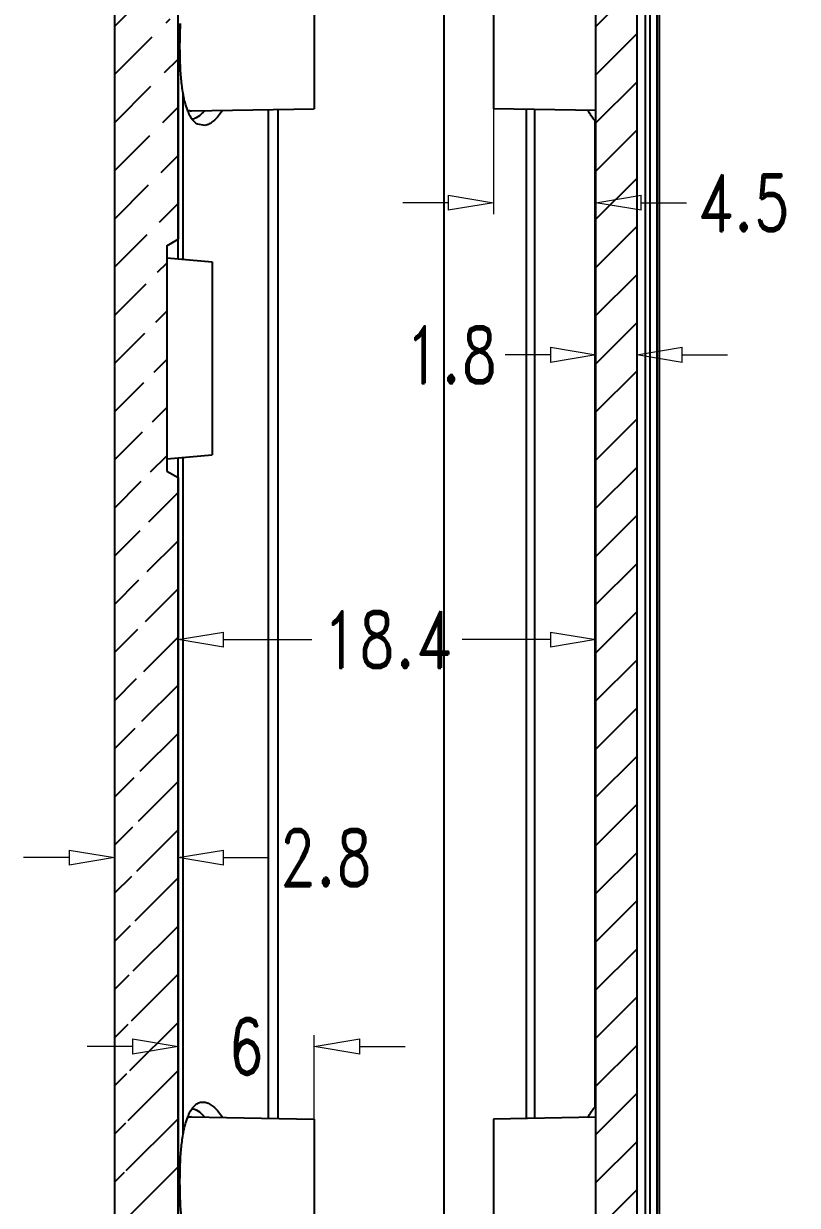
# Model space of a CAD drawing. Header units: millimetres. Extents: x 6083 to 6448, y 1315 to 1569.
# Drawn here: x 6186.6 to 6220.7, y 1435.7 to 1487.8 of the extents above; entities that cross this region are included whole.
import ezdxf

# ---------------------------------------------------------------- set-up
doc = ezdxf.new("R2010")
doc.units = ezdxf.units.MM
doc.layers.add('dim', color=82, linetype='Continuous', lineweight=9)
doc.styles.add('ROMAND', font='romand.shx', dxfattribs={"width": 0.75, "bigfont": 'gbcbig.shx'})
doc.dimstyles.new('YanXiu', dxfattribs={"dimtxt": 2.5, "dimasz": 2.2, "dimexe": 1, "dimexo": 0, "dimgap": 0.66, "dimtad": 0, "dimzin": 9, "dimdsep": 46, "dimtxsty": 'ROMAND', "dimblk": 'CLOSEDBLANK', "dimcen": 0, "dimclrd": 3, "dimclre": 3, "dimclrt": 7, "dimazin": 2, "dimtfac": 1, "dimtofl": 0, "dimtmove": 0, "dimatfit": 3, "dimldrblk": 'CLOSEDBLANK', "dimfxl": 1, "dimlwd": 5, "dimlwe": 5, "dimarcsym": 0})
pattern_1 = [(45, (5937.74419604273, 1251.767433699985), (-1.0606601718, 1.0606601718), [])]

# ---------------------------------------------------------------- blocks, each defined once
blk = doc.blocks.new('_ClosedBlank')
at = {"color": 0, "linetype": 'ByBlock', "lineweight": -2}
for p, q in [((-1, 0.1666666666666667), (0, 0)), ((-1, 0.1666666666666667), (-1, -0.1666666666666667)), ((0, 0), (-1, -0.1666666666666667))]:
    blk.add_line(p, q, dxfattribs=at)
blk = doc.blocks.new('*D26')
at = {"layer": 'Defpoints', "color": 0, "transparency": 16777216}
for p in [(6207.28103034323, 1484.008037547585), (6211.78103034323, 1483.929489755385), (6211.78103034323, 1479.864706443938)]:
    blk.add_point(p, dxfattribs=at)
at = {"layer": 'dim', "color": 3, "lineweight": 5, "transparency": 16777216}
for p, q in [((6207.28103034323, 1484.008037547585), (6207.28103034323, 1479.364956443938)), ((6211.78103034323, 1483.929489755385), (6211.78103034323, 1479.364956443938)), ((6205.28103034323, 1479.864706443938), (6203.28103034323, 1479.864706443938)), ((6213.78103034323, 1479.864706443938), (6215.78103034323, 1479.864706443938))]:
    blk.add_line(p, q, dxfattribs=at)
at = {"layer": 'dim', "color": 3, "lineweight": 5, "transparency": 16777216, "xscale": 2, "yscale": 2, "zscale": 2}
blk.add_blockref('_ClosedBlank', (6207.28103034323, 1479.864706443938), dxfattribs=at)
at = {"layer": 'dim', "color": 3, "lineweight": 5, "transparency": 16777216, "xscale": 2, "yscale": 2, "zscale": 2, "rotation": 180}
blk.add_blockref('_ClosedBlank', (6211.78103034323, 1479.864706443938), dxfattribs=at)
at = {"layer": 'dim', "color": 7, "transparency": 16777216, "insert": (6218.289708914658, 1479.864706443938), "char_height": 2.5, "attachment_point": 5, "style": 'ROMAND'}
blk.add_mtext('4.5', dxfattribs=at)
blk = doc.blocks.new('*D27')
at = {"layer": 'Defpoints', "color": 0, "transparency": 16777216}
for p in [(6211.78103034323, 1473.165941644949), (6211.78103034323, 1469.686246249485), (6213.58103034323, 1469.364925905885)]:
    blk.add_point(p, dxfattribs=at)
at = {"layer": 'dim', "color": 3, "lineweight": 5, "transparency": 16777216}
for p, q in [((6211.78103034323, 1469.686246249485), (6211.78103034323, 1473.665691644949)), ((6213.58103034323, 1469.364925905885), (6213.58103034323, 1473.665691644949)), ((6209.78103034323, 1473.165941644949), (6207.78103034323, 1473.165941644949)), ((6215.58103034323, 1473.165941644949), (6217.58103034323, 1473.165941644949))]:
    blk.add_line(p, q, dxfattribs=at)
at = {"layer": 'dim', "color": 3, "lineweight": 5, "transparency": 16777216, "xscale": 2, "yscale": 2, "zscale": 2}
blk.add_blockref('_ClosedBlank', (6211.78103034323, 1473.165941644949), dxfattribs=at)
at = {"layer": 'dim', "color": 3, "lineweight": 5, "transparency": 16777216, "xscale": 2, "yscale": 2, "zscale": 2, "rotation": 180}
blk.add_blockref('_ClosedBlank', (6213.58103034323, 1473.165941644949), dxfattribs=at)
at = {"layer": 'dim', "color": 7, "transparency": 16777216, "insert": (6205.40628034323, 1473.165941644949), "char_height": 2.5, "attachment_point": 5, "style": 'ROMAND'}
blk.add_mtext('1.8', dxfattribs=at)
blk = doc.blocks.new('*D29')
at = {"layer": 'Defpoints', "color": 0, "transparency": 16777216}
for p in [(6193.38103034323, 1442.706779000635), (6193.38103034323, 1439.407566593085), (6199.38103034323, 1439.508037547585)]:
    blk.add_point(p, dxfattribs=at)
at = {"layer": 'dim', "color": 3, "lineweight": 5, "transparency": 16777216}
for p, q in [((6193.38103034323, 1439.407566593085), (6193.38103034323, 1443.206529000635)), ((6199.38103034323, 1439.508037547585), (6199.38103034323, 1443.206529000635)), ((6191.38103034323, 1442.706779000635), (6189.38103034323, 1442.706779000635)), ((6201.38103034323, 1442.706779000635), (6203.38103034323, 1442.706779000635))]:
    blk.add_line(p, q, dxfattribs=at)
at = {"layer": 'dim', "color": 3, "lineweight": 5, "transparency": 16777216, "xscale": 2, "yscale": 2, "zscale": 2}
blk.add_blockref('_ClosedBlank', (6193.38103034323, 1442.706779000635), dxfattribs=at)
at = {"layer": 'dim', "color": 3, "lineweight": 5, "transparency": 16777216, "xscale": 2, "yscale": 2, "zscale": 2, "rotation": 180}
blk.add_blockref('_ClosedBlank', (6199.38103034323, 1442.706779000635), dxfattribs=at)
at = {"layer": 'dim', "color": 7, "transparency": 16777216, "insert": (6196.38103034323, 1442.706779000635), "char_height": 2.5, "attachment_point": 5, "style": 'ROMAND'}
blk.add_mtext('6', dxfattribs=at)
blk = doc.blocks.new('*D58')
at = {"layer": 'Defpoints', "color": 0, "transparency": 16777216}
for p in [(6193.38103034323, 1451.022810615659), (6193.38103034323, 1450.128618723285), (6190.58103034323, 1449.449939066885)]:
    blk.add_point(p, dxfattribs=at)
at = {"layer": 'dim', "color": 3, "lineweight": 5, "transparency": 16777216}
for p, q in [((6190.58103034323, 1449.449939066885), (6190.58103034323, 1451.522560615659)), ((6193.38103034323, 1450.128618723285), (6193.38103034323, 1451.522560615659)), ((6188.58103034323, 1451.022810615659), (6186.58103034323, 1451.022810615659)), ((6195.38103034323, 1451.022810615659), (6197.38103034323, 1451.022810615659))]:
    blk.add_line(p, q, dxfattribs=at)
at = {"layer": 'dim', "color": 3, "lineweight": 5, "transparency": 16777216, "xscale": 2, "yscale": 2, "zscale": 2}
blk.add_blockref('_ClosedBlank', (6190.58103034323, 1451.022810615659), dxfattribs=at)
at = {"layer": 'dim', "color": 3, "lineweight": 5, "transparency": 16777216, "xscale": 2, "yscale": 2, "zscale": 2, "rotation": 180}
blk.add_blockref('_ClosedBlank', (6193.38103034323, 1451.022810615659), dxfattribs=at)
at = {"layer": 'dim', "color": 7, "transparency": 16777216, "insert": (6199.889708914659, 1451.022810615659), "char_height": 2.5, "attachment_point": 5, "style": 'ROMAND'}
blk.add_mtext('2.8', dxfattribs=at)
blk = doc.blocks.new('*D59')
at = {"layer": 'Defpoints', "color": 0, "transparency": 16777216}
for p in [(6211.78103034323, 1460.625618781573), (6211.78103034323, 1457.922017005285), (6193.38103034323, 1456.492579754085)]:
    blk.add_point(p, dxfattribs=at)
at = {"layer": 'dim', "color": 3, "lineweight": 5, "transparency": 16777216}
for p, q in [((6193.38103034323, 1456.492579754085), (6193.38103034323, 1461.125368781573)), ((6211.78103034323, 1457.922017005285), (6211.78103034323, 1461.125368781573)), ((6195.38103034323, 1460.625618781573), (6199.26878034323, 1460.625618781573)), ((6209.78103034323, 1460.625618781573), (6205.89328034323, 1460.625618781573))]:
    blk.add_line(p, q, dxfattribs=at)
at = {"layer": 'dim', "color": 3, "lineweight": 5, "transparency": 16777216, "xscale": 2, "yscale": 2, "zscale": 2, "rotation": 180}
blk.add_blockref('_ClosedBlank', (6193.38103034323, 1460.625618781573), dxfattribs=at)
at = {"layer": 'dim', "color": 3, "lineweight": 5, "transparency": 16777216, "xscale": 2, "yscale": 2, "zscale": 2}
blk.add_blockref('_ClosedBlank', (6211.78103034323, 1460.625618781573), dxfattribs=at)
at = {"layer": 'dim', "color": 7, "transparency": 16777216, "insert": (6202.58103034323, 1460.625618781573), "char_height": 2.5, "attachment_point": 5, "style": 'ROMAND'}
blk.add_mtext('18.4', dxfattribs=at)

msp = doc.modelspace()

# ---------------------------------------------------------------- hatches: boundary and pattern name
at = {"linetype": 'Continuous'}
h = msp.add_hatch(dxfattribs=at)
h.set_pattern_fill('DEFAULT__3', color=40, scale=1.5, angle=45, style=0, pattern_type=0)
h.set_pattern_definition(pattern_1)
edge = h.paths.add_edge_path()
edge.add_line((6190.58103034323, 1501.264943145885), (6190.58103034323, 1422.251123373685))
edge.add_spline(control_points=[(6190.63481235303, 1502.300678484885), (6190.598973774529, 1501.956518832485), (6190.581030343229, 1501.610963766885), (6190.58103034323, 1501.264943145885)], knot_values=[0, 0, 0, 0, 1, 1, 1, 1], weights=[1, 0.9991030298, 0.9991030298, 1], degree=3, periodic=0)
edge.add_arc((6245.40590796133, 1496.592214312485), 55.0677732748, 162.5646913901, 174.0498857127)
edge.add_spline(control_points=[(6193.76988918473, 1513.791024122585), (6193.33877918423, 1513.768430597385), (6192.99757594133, 1513.503956312585), (6192.86819292613, 1513.092099132985)], knot_values=[0, 0, 0, 0, 1, 1, 1, 1], weights=[1, 0.8808984842, 0.8808984842, 1], degree=3, periodic=0)
edge.add_line((6193.76988917263, 1513.791024427985), (6195.581030343231, 1513.885942314686))
edge.add_line((6195.58103034323, 1512.484021030285), (6195.58103034323, 1513.885942314686))
edge.add_line((6194.68103034323, 1512.436854028885), (6195.58103034323, 1512.484021030285))
edge.add_line((6194.68103034323, 1510.799188999986), (6194.68103034323, 1512.436854028886))
edge.add_line((6194.68103034323, 1510.799188999986), (6195.58103034323, 1510.791334818985))
edge.add_line((6195.58103034323, 1509.275524330985), (6195.58103034323, 1510.791334818985))
edge.add_line((6195.08682404293, 1509.271211457885), (6195.58103034323, 1509.275524330985))
edge.add_spline(control_points=[(6194.60521769883, 1508.888846509985), (6194.661346666629, 1509.120761975685), (6194.84822205533, 1509.269129200485), (6195.08682404293, 1509.271211449585)], knot_values=[0, 0, 0, 0, 1, 1, 1, 1], weights=[1, 0.8590507781000001, 0.8590507781000001, 1], degree=3, periodic=0)
edge.add_arc((6245.40783248793, 1496.591683086386), 52.2697426608, 166.3928431191, 174.0292780405)
edge.add_spline(control_points=[(6193.38103034323, 1501.249332078785), (6193.38103034323, 1501.509740621085), (6193.39458061603, 1501.769796382485), (6193.42164444803, 1502.028794756785)], knot_values=[0, 0, 0, 0, 1, 1, 1, 1], weights=[1, 0.9990968526, 0.9990968526, 1], degree=3, periodic=0)
edge.add_line((6193.38103034323, 1501.249332078785), (6193.38103034323, 1498.258037547585))
edge.add_line((6192.88103034323, 1497.969362412985), (6193.38103034323, 1498.258037547585))
edge.add_line((6192.88103034323, 1497.969362412985), (6192.88103034323, 1488.046712682185))
edge.add_line((6192.88103034323, 1488.046712682185), (6193.38103034323, 1487.758037547585))
edge.add_line((6193.38103034323, 1487.758037547585), (6193.38103034323, 1478.258037547585))
edge.add_line((6192.88103034323, 1477.969362412985), (6193.38103034323, 1478.258037547585))
edge.add_line((6192.88103034323, 1477.969362412985), (6192.88103034323, 1468.046712682185))
edge.add_line((6192.88103034323, 1468.046712682185), (6193.38103034323, 1467.758037547585))
edge.add_line((6193.38103034323, 1467.758037547585), (6193.38103034323, 1422.266743016386))
edge.add_spline(control_points=[(6193.42164444803, 1421.487280338386), (6193.39458061603, 1421.746278712685), (6193.38103034323, 1422.006334474085), (6193.38103034323, 1422.266743016385)], knot_values=[0, 0, 0, 0, 1, 1, 1, 1], weights=[1, 0.9990968526, 0.9990968526, 1], degree=3, periodic=0)
edge.add_arc((6245.40783248793, 1426.924392008685), 52.2697426608, 185.9707219595, 193.6071568809)
edge.add_spline(control_points=[(6195.08682404293, 1414.244863645485), (6194.84822205533, 1414.246945894685), (6194.661346666629, 1414.395313119485), (6194.60521769883, 1414.627228585186)], knot_values=[0, 0, 0, 0, 1, 1, 1, 1], weights=[1, 0.8590507781000001, 0.8590507781000001, 1], degree=3, periodic=0)
edge.add_line((6195.58103034323, 1414.240550764185), (6195.08682404293, 1414.244863637285))
edge.add_line((6195.58103034323, 1412.724740276185), (6195.58103034323, 1414.240550764185))
edge.add_line((6195.58103034323, 1412.724740276185), (6194.68103034323, 1412.716886095185))
edge.add_line((6194.68103034323, 1411.079221066185), (6194.68103034323, 1412.716886095186))
edge.add_line((6195.58103034323, 1411.032054064885), (6194.68103034323, 1411.079221066185))
edge.add_line((6195.58103034323, 1409.630132780485), (6195.58103034323, 1411.032054064885))
edge.add_line((6195.58103034323, 1409.630132780485), (6193.76988641903, 1409.725050811485))
edge.add_spline(control_points=[(6192.86819028113, 1410.423976052685), (6192.99757327603, 1410.012118917185), (6193.33877647773, 1409.747644655786), (6193.76988643193, 1409.725051123485)], knot_values=[0, 0, 0, 0, 1, 1, 1, 1], weights=[1, 0.8808984857, 0.8808984857, 1], degree=3, periodic=0)
edge.add_arc((6245.40590809323, 1426.923860815985), 55.0677734107, 185.9501291208, 197.4353076873)
edge.add_spline(control_points=[(6190.58103034323, 1422.251123373685), (6190.58103034323, 1421.905100847685), (6190.59897397203, 1421.559543884585), (6190.63481294423, 1421.215382357685)], knot_values=[0, 0, 0, 0, 1, 1, 1, 1], weights=[1, 0.9991030199, 0.9991030199, 1], degree=3, periodic=0)
h = msp.add_hatch(dxfattribs=at)
h.set_pattern_fill('DEFAULT__4', color=40, scale=1.5, angle=45, style=0, pattern_type=0)
h.set_pattern_definition(pattern_1)
edge = h.paths.add_edge_path()
edge.add_line((6212.63124694673, 1409.737580079685), (6210.58103034323, 1409.630132780485))
edge.add_line((6210.58103034323, 1409.630132780485), (6210.58103034323, 1411.032054064885))
edge.add_line((6211.48103034323, 1411.079221066185), (6210.58103034323, 1411.032054064885))
edge.add_line((6211.48103034323, 1411.079221066185), (6211.48103034323, 1412.751793566285))
edge.add_line((6210.58103034323, 1412.759647747285), (6211.48103034323, 1412.751793566285))
edge.add_line((6210.58103034323, 1412.759647747285), (6210.58103034323, 1414.205643292986))
edge.add_line((6210.58103034323, 1414.205643292985), (6212.49589091613, 1414.222354028085))
edge.add_spline(control_points=[(6212.92542761533, 1414.473878129185), (6212.83497863293, 1414.315919889885), (6212.67790547783, 1414.223942459386), (6212.49589091603, 1414.222354042285)], knot_values=[0, 0, 0, 0, 1, 1, 1, 1], weights=[1, 0.9115427754000001, 0.9115427754000001, 1], degree=3, periodic=0)
edge.add_arc((6193.61271535093, 1425.535579327085), 22.2562834119, 330.1973045307, 337.9738372589999)
edge.add_spline(control_points=[(6214.28103031183, 1417.376231674585), (6214.281030311829, 1417.311795437085), (6214.268727002529, 1417.248544687785), (6214.24457309283, 1417.188806782385)], knot_values=[0, 0, 0, 0, 1, 1, 1, 1], weights=[1, 0.9877347667, 0.9877347667, 1], degree=3, periodic=0)
edge.add_line((6214.28103034323, 1417.376231674585), (6214.28103034323, 1418.246205693085))
edge.add_spline(control_points=[(6214.19517543183, 1418.526354601485), (6214.25154908583, 1418.443017148885), (6214.28102983843, 1418.346819409285), (6214.28102984693, 1418.246205693085)], knot_values=[0, 0, 0, 0, 1, 1, 1, 1], weights=[1, 0.9707397476999999, 0.9707397476999999, 1], degree=3, periodic=0)
edge.add_line((6213.13312845683, 1420.096383001885), (6214.195175006729, 1418.526354313985))
edge.add_spline(control_points=[(6211.78103034323, 1424.066013495585), (6211.78103034323, 1423.930942068685), (6211.79091523193, 1423.670820606185), (6211.82892768273, 1423.310012884685), (6211.88330537093, 1422.980578002985), (6211.94685578853, 1422.685291823685), (6212.01502804323, 1422.424513676185), (6212.08502081453, 1422.193667002885), (6212.15472205933, 1421.989168561285), (6212.22277161023, 1421.807364236086), (6212.28844817563, 1421.644733407685), (6212.35154314983, 1421.497891698585), (6212.41242368183, 1421.363264949185), (6212.47098591743, 1421.239106294885), (6212.52719276583, 1421.124462715885), (6212.58101428103, 1421.018524461285), (6212.63241415243, 1420.920619556885), (6212.68137011783, 1420.830149531985), (6212.72788420403, 1420.746557050885), (6212.77198540333, 1420.669311422585), (6212.81375075313, 1420.597867240585), (6212.85324067553, 1420.531767246485), (6212.89068304023, 1420.470331337486), (6212.92651687473, 1420.412599193685), (6212.96140891533, 1420.357341516785), (6212.99497866513, 1420.304996742685), (6213.03036473733, 1420.250613422485), (6213.05975398503, 1420.206070128385), (6213.07684170203, 1420.180285318786), (6213.10582088383, 1420.136999223485), (6213.12260793103, 1420.112082355385)], knot_values=[0, 0, 0, 0, 0.0357142857, 0.0714285714, 0.1071428571, 0.1428571429, 0.1785714286, 0.2142857143, 0.25, 0.2857142857, 0.3214285714, 0.3571428571, 0.3928571429, 0.4285714286, 0.4642857143, 0.5, 0.5357142857, 0.5714285714, 0.6071428571, 0.6428571429, 0.6785714286, 0.7142857143000001, 0.75, 0.7857142856999999, 0.8214285714, 0.8571428570999999, 0.8928571429000001, 0.9285714286, 0.9642857143000001, 1, 1, 1, 1], degree=3, periodic=0)
edge.add_line((6211.78103034323, 1424.066013495585), (6211.78103034323, 1499.450061599585))
edge.add_spline(control_points=[(6213.12282145943, 1503.404309676285), (6213.10644627423, 1503.380004404985), (6213.07838017333, 1503.338099109185), (6213.06107999903, 1503.311998690485), (6213.03550831083, 1503.273290404585), (6213.00074233673, 1503.219984392785), (6212.96841281363, 1503.169709932585), (6212.93423055783, 1503.115768611885), (6212.89907463403, 1503.059351375685), (6212.86227654673, 1502.999239696886), (6212.82352541713, 1502.934695014485), (6212.78252799803, 1502.864948813785), (6212.73920059893, 1502.789519206586), (6212.69343475883, 1502.707821586385), (6212.64517520593, 1502.619291477585), (6212.59439645223, 1502.523340051485), (6212.54110362793, 1502.419344735685), (6212.48531754123, 1502.306614658786), (6212.42707538613, 1502.184347607085), (6212.36636576033, 1502.051556072585), (6212.30335402743, 1501.906816186885), (6212.23751929903, 1501.746272867586), (6212.16882900183, 1501.565985714685), (6212.09787105323, 1501.361953461686), (6212.02595230843, 1501.129986738085), (6211.95525821343, 1500.866016234485), (6211.88880063623, 1500.564750737985), (6211.83152442263, 1500.226431325685), (6211.79140137893, 1499.855236895685), (6211.78103034323, 1499.588483704485), (6211.78103034323, 1499.450061599585)], knot_values=[0, 0, 0, 0, 0.0357142857, 0.0714285714, 0.1071428571, 0.1428571429, 0.1785714286, 0.2142857143, 0.25, 0.2857142857, 0.3214285714, 0.3571428571, 0.3928571429, 0.4285714286, 0.4642857143, 0.5, 0.5357142857, 0.5714285714, 0.6071428571, 0.6428571429, 0.6785714286, 0.7142857143000001, 0.75, 0.7857142856999999, 0.8214285714, 0.8571428570999999, 0.8928571429000001, 0.9285714286, 0.9642857143000001, 1, 1, 1, 1], degree=3, periodic=0)
edge.add_line((6214.19517579543, 1504.989721946985), (6213.13312845683, 1503.419692093285))
edge.add_spline(control_points=[(6214.28103026443, 1505.269870855485), (6214.281030263328, 1505.169257126585), (6214.251549510428, 1505.073059373785), (6214.19517584933, 1504.989721910586)], knot_values=[0, 0, 0, 0, 1, 1, 1, 1], weights=[1, 0.9707397406, 0.9707397406, 1], degree=3, periodic=0)
edge.add_line((6214.28103034323, 1505.269870855485), (6214.28103034323, 1506.139842615385))
edge.add_spline(control_points=[(6214.24457313143, 1506.327267480685), (6214.26872703393, 1506.267529582985), (6214.28103033953, 1506.204278842986), (6214.28103033953, 1506.139842615386)], knot_values=[0, 0, 0, 0, 1, 1, 1, 1], weights=[1, 0.9877347704, 0.9877347704, 1], degree=3, periodic=0)
edge.add_arc((6193.61271540393, 1497.980495794785), 22.2562833526, 22.0261607051, 29.8026946924)
edge.add_spline(control_points=[(6212.49589146603, 1509.293721042485), (6212.677906036528, 1509.292132625385), (6212.83497919703, 1509.200155186885), (6212.92542817653, 1509.042196935885)], knot_values=[0, 0, 0, 0, 1, 1, 1, 1], weights=[1, 0.9115427679000001, 0.9115427679000001, 1], degree=3, periodic=0)
edge.add_line((6212.49589146613, 1509.293721062285), (6210.58103034323, 1509.310431802086))
edge.add_line((6210.58103034323, 1509.310431802086), (6210.58103034323, 1510.756427347786))
edge.add_line((6211.48103034323, 1510.764281528785), (6210.58103034323, 1510.756427347785))
edge.add_line((6211.48103034323, 1510.764281528785), (6211.48103034323, 1512.436854028885))
edge.add_line((6210.58103034323, 1512.484021030285), (6211.48103034323, 1512.436854028886))
edge.add_line((6210.58103034323, 1512.484021030285), (6210.58103034323, 1513.885942314686))
edge.add_line((6210.58103034323, 1513.885942314686), (6212.63124694673, 1513.778495015385))
edge.add_spline(control_points=[(6213.36723773603, 1513.395122296985), (6213.186164792231, 1513.627130528485), (6212.925148268631, 1513.763092305785), (6212.63124694703, 1513.778495021385)], knot_values=[0, 0, 0, 0, 1, 1, 1, 1], weights=[1, 0.9399031894, 0.9399031894, 1], degree=3, periodic=0)
edge.add_arc((6193.60652209533, 1497.980159594586), 25.0620629501, 20.9284713936, 37.9571232149)
edge.add_spline(control_points=[(6217.08103028463, 1506.575476075785), (6217.081030284631, 1506.697807985485), (6217.05883110483, 1506.818108827285), (6217.01516988803, 1506.932383908885)], knot_values=[0, 0, 0, 0, 1, 1, 1, 1], weights=[1, 0.9889313815, 0.9889313815, 1], degree=3, periodic=0)
edge.add_line((6217.08103034323, 1504.411783416185), (6217.08103034323, 1506.575476075785))
edge.add_spline(control_points=[(6216.99517592813, 1504.131634465385), (6217.051549590431, 1504.214971930285), (6217.081030343331, 1504.311169685186), (6217.08103034333, 1504.411783416185)], knot_values=[0, 0, 0, 0, 1, 1, 1, 1], weights=[1, 0.9707397395, 0.9707397395, 1], degree=3, periodic=0)
edge.add_line((6215.46162668763, 1501.864581008885), (6216.99517592813, 1504.131634465485))
edge.add_spline(control_points=[(6214.58103034323, 1499.450061599585), (6214.58103034323, 1499.550884022186), (6214.59260805163, 1499.746915041685), (6214.63566181103, 1500.026686544385), (6214.69672675343, 1500.284650633085), (6214.76711964143, 1500.513442010986), (6214.84011107973, 1500.712576526385), (6214.91275873223, 1500.887324697885), (6214.98336297693, 1501.041776272985), (6215.05188083253, 1501.180772213985), (6215.11943822313, 1501.309087630985), (6215.18686494403, 1501.429921598385), (6215.25750964083, 1501.549699439985), (6215.32579753233, 1501.659406881885), (6215.38670229673, 1501.753177571385), (6215.43331145533, 1501.822404570485), (6215.45686465693, 1501.857482549085)], knot_values=[0, 0, 0, 0, 0.0714285714, 0.1428571429, 0.2142857143, 0.2857142857, 0.3571428571, 0.4285714286, 0.5, 0.5714285714, 0.6428571429, 0.7142857143000001, 0.7857142856999999, 0.8571428570999999, 0.9285714286, 1, 1, 1, 1], degree=3, periodic=0)
edge.add_line((6214.58103034323, 1499.450061599585), (6214.58103034323, 1499.389080184885))
edge.add_spline(control_points=[(6214.48737941983, 1499.171318713085), (6214.54802325193, 1499.228784336586), (6214.581030343231, 1499.305533956686), (6214.58103034323, 1499.389080184885)], knot_values=[0, 0, 0, 0, 1, 1, 1, 1], weights=[1, 0.9457656888, 0.9457656888, 1], degree=3, periodic=0)
edge.add_line((6214.48737941983, 1499.171318713085), (6214.161277420631, 1498.862306995585))
edge.add_spline(control_points=[(6214.16127742063, 1498.862306995585), (6214.108926528529, 1498.812699697485), (6214.042651715929, 1498.784254150585), (6213.97062913093, 1498.780479606885)], knot_values=[0, 0, 0, 0, 1, 1, 1, 1], weights=[1, 0.9588775488, 0.9588775488, 1], degree=3, periodic=0)
edge.add_line((6213.58103034323, 1498.760061599585), (6213.97062913093, 1498.780479606885))
edge.add_line((6213.58103034323, 1498.760061599585), (6213.58103034323, 1424.756013495585))
edge.add_line((6213.58103034323, 1424.756013495585), (6213.97062913093, 1424.735595488286))
edge.add_spline(control_points=[(6214.16127742063, 1424.653768099585), (6214.108926528529, 1424.703375397685), (6214.042651715929, 1424.731820944485), (6213.97062913093, 1424.735595488286)], knot_values=[0, 0, 0, 0, 1, 1, 1, 1], weights=[1, 0.9588775488, 0.9588775488, 1], degree=3, periodic=0)
edge.add_line((6214.48737941983, 1424.344756381985), (6214.161277420631, 1424.653768099585))
edge.add_spline(control_points=[(6214.48737941983, 1424.344756381985), (6214.54802325193, 1424.287290758486), (6214.581030343231, 1424.210541138486), (6214.58103034323, 1424.126994910285)], knot_values=[0, 0, 0, 0, 1, 1, 1, 1], weights=[1, 0.9457656888, 0.9457656888, 1], degree=3, periodic=0)
edge.add_line((6214.58103034323, 1424.126994910285), (6214.58103034323, 1424.066013495586))
edge.add_spline(control_points=[(6215.45632748963, 1421.659392486185), (6215.43179214473, 1421.695927069286), (6215.38263670173, 1421.768959578085), (6215.31652888723, 1421.871111410886), (6215.24161350223, 1421.992595170885), (6215.16756200233, 1422.119937829485), (6215.09679583413, 1422.248992823085), (6215.02543954573, 1422.387614072785), (6214.95162758683, 1422.541844012585), (6214.87400270213, 1422.719022779285), (6214.79394186373, 1422.924983354985), (6214.71502636943, 1423.165198760685), (6214.64454602213, 1423.442362805985), (6214.59437016843, 1423.746402125785), (6214.58103034323, 1423.957535760485), (6214.58103034323, 1424.066013495585)], knot_values=[0, 0, 0, 0, 0.0769230769, 0.1538461538, 0.2307692308, 0.3076923077, 0.3846153846, 0.4615384615, 0.5384615385, 0.6153846154, 0.6923076923, 0.7692307692, 0.8461538462, 0.9230769231, 1, 1, 1, 1], degree=3, periodic=0)
edge.add_line((6216.995175041829, 1419.384441939785), (6215.461626687629, 1421.651494086185))
edge.add_spline(control_points=[(6217.08103014113, 1419.104293490785), (6217.081030133229, 1419.204907208185), (6217.051549380529, 1419.301104948885), (6216.99517572593, 1419.384442402485)], knot_values=[0, 0, 0, 0, 1, 1, 1, 1], weights=[1, 0.9707397470999999, 0.9707397470999999, 1], degree=3, periodic=0)
edge.add_line((6217.08103034323, 1416.940603335285), (6217.08103034323, 1419.104293490785))
edge.add_spline(control_points=[(6217.01517000273, 1416.583695712485), (6217.058831166531, 1416.697970732585), (6217.081030318931, 1416.818271501886), (6217.08103031893, 1416.940603335185)], knot_values=[0, 0, 0, 0, 1, 1, 1, 1], weights=[1, 0.9889313951, 0.9889313951, 1], degree=3, periodic=0)
edge.add_arc((6193.60652214973, 1425.535915464685), 25.0620628852, 322.0428767734, 339.0715383983)
edge.add_spline(control_points=[(6212.63124694703, 1409.737580073685), (6212.925148268631, 1409.752982789285), (6213.186164792231, 1409.888944566586), (6213.36723773603, 1410.120952798085)], knot_values=[0, 0, 0, 0, 1, 1, 1, 1], weights=[1, 0.9399031894, 0.9399031894, 1], degree=3, periodic=0)

# ---------------------------------------------------------------- linework, layer by layer
at = {"color": 7, "linetype": 'Continuous'}
for p, q in [((6190.58103034323, 1501.264943145885), (6190.58103034323, 1422.251123373685)), ((6190.58103034323, 1501.264943145885), (6190.58103034323, 1422.251123373685)), ((6205.08103034323, 1499.472257389585), (6205.08103034323, 1424.043817705485)), ((6211.78103034323, 1424.066013495585), (6211.78103034323, 1499.450061599585)), ((6211.78103034323, 1424.066013495585), (6211.78103034323, 1499.450061599585)), ((6214.58103034323, 1424.066013495585), (6214.58103034323, 1499.450061599585)), ((6213.58103034323, 1498.760061599585), (6213.58103034323, 1424.756013495585)), ((6213.58103034323, 1498.760061599585), (6213.58103034323, 1424.756013495585)), ((6213.97062913093, 1425.734251414785), (6213.97062913093, 1497.781551389385)), ((6214.16127742063, 1497.788033418685), (6214.16127742063, 1425.728305426886)), ((6214.48737941983, 1425.727981302485), (6214.48737941983, 1497.788110075685)), ((6199.38103034323, 1489.508037547585), (6199.38103034323, 1484.008037547585)), ((6207.28103034323, 1489.508037547585), (6207.28103034323, 1484.008037547585)), ((6193.38103034323, 1477.389270542885), (6193.38103034323, 1488.626804552285)), ((6193.38103034323, 1487.758037547585), (6193.38103034323, 1478.258037547585)), ((6193.60502432173, 1477.369673609085), (6193.60502432173, 1484.677403904685)), ((6193.97582956963, 1483.913689417085), (6199.38103034323, 1484.008037547585)), ((6197.37199622213, 1439.543105368585), (6197.37199622213, 1483.972969726585)), ((6197.77909172693, 1483.980075604985), (6197.77909172693, 1439.535999490085)), ((6211.78103034323, 1483.929489755385), (6207.28103034323, 1484.008037547585)), ((6208.73378228533, 1439.533395427085), (6208.73378228533, 1483.982679668085)), ((6209.07406013963, 1483.976740096085), (6209.07406013963, 1439.539334999085)), ((6194.57683127893, 1483.268985701485), (6194.23861077003, 1483.321174720385)), ((6211.75732490553, 1440.056513667385), (6211.75732490553, 1483.459561427786)), ((6192.88103034323, 1477.969362412985), (6193.38103034323, 1478.258037547585)), ((6192.88103034323, 1477.969362412985), (6193.38103034323, 1478.258037547585)), ((6192.88103034323, 1477.969362412985), (6192.88103034323, 1468.046712682185)), ((6192.88103034323, 1477.969362412985), (6192.88103034323, 1468.046712682185)), ((6192.88103034323, 1477.433014874585), (6194.88103034323, 1477.258037547585)), ((6194.88103034323, 1477.257699472885), (6194.88103034323, 1468.758375622185)), ((6192.88103034323, 1468.583060220485), (6194.88103034323, 1468.758037547585)), ((6193.38103034323, 1422.266743016385), (6193.38103034323, 1468.626804552285)), ((6193.60502432173, 1438.838671190485), (6193.60502432173, 1468.646401486085)), ((6192.88103034323, 1468.046712682185), (6193.38103034323, 1467.758037547585)), ((6192.88103034323, 1468.046712682185), (6193.38103034323, 1467.758037547585)), ((6193.38103034323, 1467.758037547585), (6193.38103034323, 1422.266743016385)), ((6193.97581879273, 1439.602385866185), (6199.38103034323, 1439.508037547585)), ((6199.38103034323, 1439.508037547585), (6199.38103034323, 1434.008037547585)), ((6211.78103034323, 1439.586585339785), (6207.28103034323, 1439.508037547585)), ((6207.28103034323, 1439.508037547585), (6207.28103034323, 1434.008037547585))]:
    msp.add_line(p, q, dxfattribs=at)
msp.add_arc((6193.94734294943, 1484.086457757685), 0.5368003124, 274.1295308065885, 287.7011760866897, dxfattribs=at)
for points, start_tangent, end_tangent in [([(6193.60502432173, 1484.677403904685), (6193.52220342653, 1485.307691306685), (6193.47991839223, 1486.013045576685), (6193.46720881643, 1486.757261244285), (6193.47988072133, 1487.501974319185), (6193.49072043603, 1487.753551630185)], (-0.1817668557401495, 0.9833416548455272), (0.05113743751158416, 0.9986916253202233)), ([(6193.76240988093, 1484.047405915585), (6193.60502432173, 1484.677403904685)], (-0.3190124710900071, 0.9477505174301133), (-0.1817668557065718, 0.983341654851734)), ([(6193.83651884273, 1483.851165782885), (6193.76240988093, 1484.047405915585)], (-0.391532578362143, 0.9201642462523157), (-0.3190124711892995, 0.9477505173966915)), ([(6193.80800088443, 1483.948282210285), (6193.97304666883, 1483.916069985585)], (0.9210007292780509, -0.3895608510480724), (0.9999964456010171, 0.002666230547470362)), ([(6193.91703755853, 1483.683536560985), (6193.86270938213, 1483.792032941486), (6193.83651884273, 1483.851165782885)], (-0.4789569136258173, 0.8778384104663177), (-0.39153257816184, 0.9201642463375453)), ([(6194.53866300683, 1483.914625461385), (6194.44132447103, 1483.804038503386), (6194.18588960433, 1483.605420930385)], (-0.6305809997718327, -0.7761234455463615), (-0.8988021642342126, -0.4383545021645101)), ([(6195.33344633053, 1483.933207569685), (6195.29154166193, 1483.869215368985), (6195.11485564513, 1483.637440304985), (6194.93328321303, 1483.457412360985), (6194.75206031983, 1483.333874906985), (6194.57683173713, 1483.268983483085)], (-0.5368521633614473, -0.8436763328991361), (-0.9793352639282847, -0.2022435186267215)), ([(6211.75732490553, 1483.459561427786), (6211.61723689203, 1483.636533396385), (6211.47094626083, 1483.865070772585), (6211.43207505183, 1483.933102704686)], (-0.6689992734016017, 0.7432630571931644), (-0.4876791041511759, 0.8730229615389887)), ([(6193.97915858893, 1483.580047087985), (6193.97767657973, 1483.582290679485), (6193.91703755853, 1483.683536560985)], (-0.5520409642812617, 0.8338169905653247), (-0.4789569136067437, 0.8778384104767246)), ([(6194.23861628373, 1483.321184468585), (6194.10729475163, 1483.421963209385), (6193.97915858893, 1483.580047087985)], (-0.8704139650617734, 0.4923205555585123), (-0.552040964416249, 0.8338169904759544)), ([(6194.18588960433, 1483.605420930385), (6194.11055848853, 1483.575072126985)], (-0.898802164028006, -0.4383545025873165), (-0.9526154122245927, -0.3041773765291718)), ([(6211.77051949843, 1483.442253224585), (6211.75732490553, 1483.459561427786)], (-0.5239980210071522, 0.8517194808037376), (-0.6689992729218469, 0.743263057624984)), ([(6193.97916875963, 1439.936043355885), (6194.10685782683, 1440.093684917785), (6194.23860384523, 1440.194883177986)], (0.5520373539539937, 0.833819380825052), (0.8704225220127311, 0.4923054267149579)), ([(6194.23860384523, 1440.194883177986), (6194.25042655983, 1440.201369251385), (6194.40709678053, 1440.253318575885), (6194.57492448923, 1440.247482919385), (6194.75138687333, 1440.182554234785), (6194.93262568093, 1440.059211972385), (6195.11423872203, 1439.879344396285), (6195.29098349533, 1439.647687528385), (6195.33344433783, 1439.582869273886)], (0.8704225219837535, 0.4923054267661917), (0.5368422173965346, -0.8436826616807839)), ([(6193.76241812253, 1439.468692963786), (6193.83653976243, 1439.664958692785)], (0.3190124027669762, 0.9477505404276174), (0.3915544914432668, 0.920154921864033)), ([(6193.83653976243, 1439.664958692785), (6193.86249442993, 1439.723576189685), (6193.91703147873, 1439.832526476386)], (0.3915544913553106, 0.9201549219014611), (0.478955412072504, 0.8778392297262967)), ([(6193.91703147873, 1439.832526476386), (6193.97735477063, 1439.933295749986), (6193.97916875963, 1439.936043355885)], (0.4789554117836827, 0.8778392298838797), (0.5520373539523358, 0.8338193808261496)), ([(6193.98599296773, 1439.965023934185), (6194.11056656213, 1439.940999657885), (6194.18588273753, 1439.910656849585)], (0.9974685377212621, -0.07110918545593962), (0.8988083132551099, -0.4383418939863085)), ([(6194.18588273753, 1439.910656849585), (6194.44132286143, 1439.712037835785), (6194.53866359443, 1439.601447653885)], (0.8988083131761507, -0.4383418941482123), (0.6305768848401748, -0.7761267888078991)), ([(6211.43207301813, 1439.582968892885), (6211.47093086543, 1439.650977981985), (6211.61722111613, 1439.879518792785), (6211.75732490553, 1440.056513667385)], (0.4876787498801841, 0.8730231594381107), (0.6689992734208288, 0.7432630571758584)), ([(6193.60502432173, 1438.838671190485), (6193.76241812253, 1439.468692963786)], (0.1817668557457142, 0.9833416548444985), (0.3190124027178817, 0.9477505404441424)), ([(6193.97303636053, 1439.600021868185), (6193.80804018853, 1439.567815946285)], (-0.9999964027504824, 0.002682253920736395), (-0.9209815345766849, -0.3896062280928972)), ([(6193.60502432173, 1434.677403904685), (6193.52220342653, 1435.307691306685), (6193.47991839223, 1436.013045576685), (6193.46720881643, 1436.757261244285), (6193.47988072133, 1437.501974319185), (6193.52215377853, 1438.207829587285), (6193.60502432173, 1438.838671190485)], (-0.1817668557507915, 0.98334165484356), (0.1817668557507915, 0.98334165484356))]:
    msp.add_spline(points, degree=3, dxfattribs=dict(at, start_tangent=start_tangent, end_tangent=end_tangent))

# ---------------------------------------------------------------- dimensions: what is measured, and where the dimension line sits
at = {"layer": 'dim'}
for base, p1, p2, picture, middle in [((6211.78103034323, 1479.864706443938), (6207.28103034323, 1484.008037547585), (6211.78103034323, 1483.929489755385), '*D26', (6218.289708914658, 1479.864706443938)), ((6211.78103034323, 1473.165941644949), (6213.58103034323, 1469.364925905885), (6211.78103034323, 1469.686246249485), '*D27', (6205.40628034323, 1473.165941644949)), ((6211.78103034323, 1460.625618781573), (6193.38103034323, 1456.492579754085), (6211.78103034323, 1457.922017005285), '*D59', (6202.58103034323, 1460.625618781573)), ((6193.38103034323, 1451.022810615659), (6190.58103034323, 1449.449939066885), (6193.38103034323, 1450.128618723285), '*D58', (6199.889708914659, 1451.022810615659))]:
    dim = msp.add_linear_dim(base=base, p1=p1, p2=p2, dimstyle='YanXiu', override={"dimasz": 2, "dimexe": 0.49975, "dimgap": 0.49975, "dimzin": 8}, dxfattribs=at)
    dim.commit()
    dim.dimension.update_dxf_attribs({"geometry": picture, "text_midpoint": middle})
dim = msp.add_linear_dim(base=(6193.38103034323, 1442.706779000635), p1=(6199.38103034323, 1439.508037547585), p2=(6193.38103034323, 1439.407566593085), dimstyle='YanXiu', override={"dimasz": 2, "dimexe": 0.49975, "dimgap": 0.49975, "dimzin": 8}, dxfattribs=at)
dim.commit()
dim.dimension.update_dxf_attribs({"geometry": '*D29', "text_midpoint": (6196.38103034323, 1442.706779000635), "dimtype": 160})

doc.saveas('drawing.dxf')
